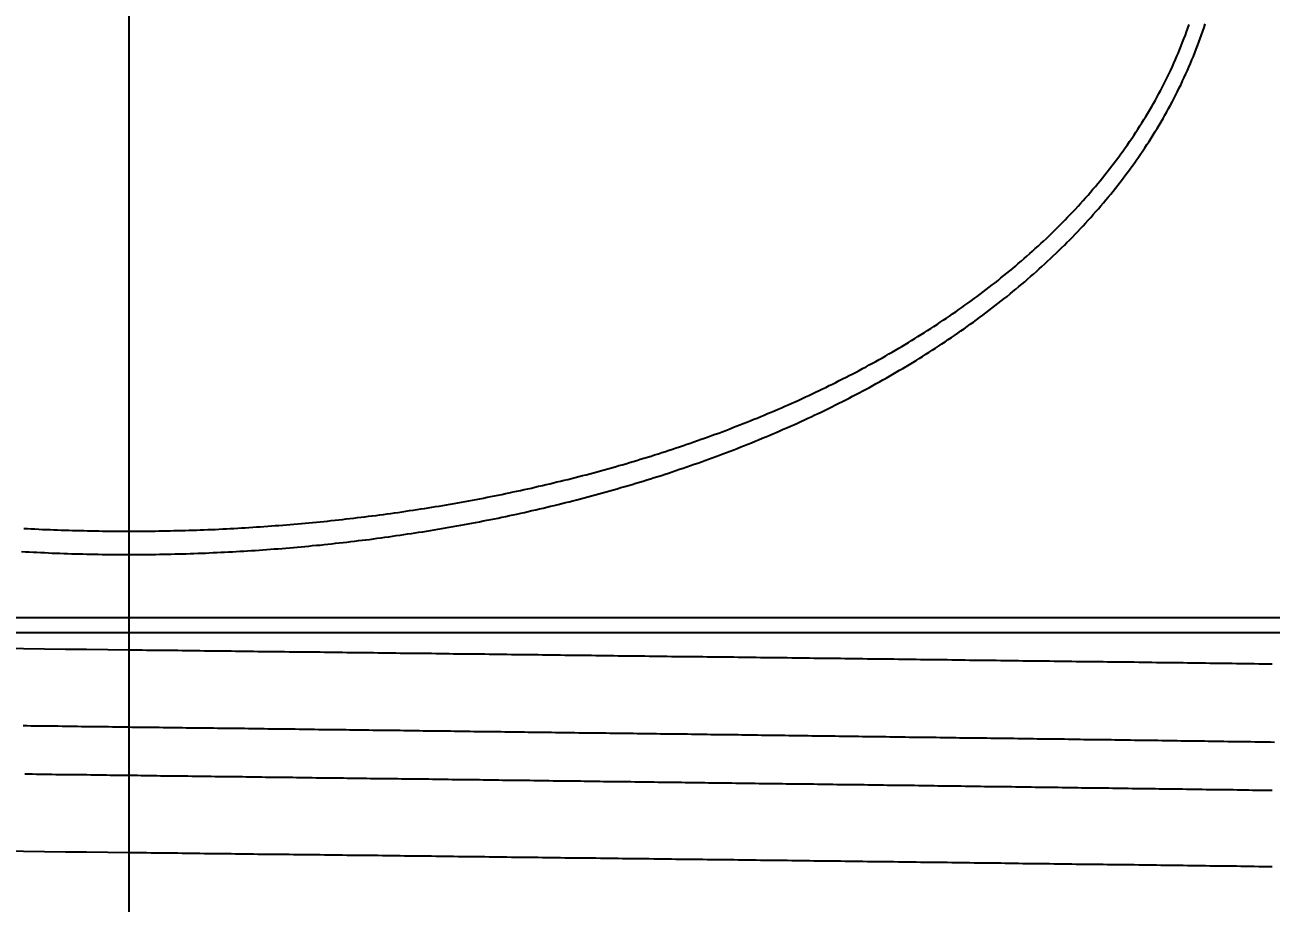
# Model space of a CAD drawing. Header units: millimetres. Extents: x 0 to 3800, y -67 to 2530.
# Drawn here: x 2321.66 to 2331.14, y 1598.87 to 1605.54 of the extents above; entities that cross this region are included whole.
import ezdxf
from ezdxf.lldxf.tags import DXFTag

# ---------------------------------------------------------------- set-up
doc = ezdxf.new("R2010")
doc.units = ezdxf.units.MM
for name, color, linetype in [('내부선 및 부속', 4, 'Continuous'), ('중심선', 1, 'DASHED'), ('치수선', 7, 'Continuous')]:
    doc.layers.add(name, color=color, linetype=linetype)
doc.styles.add('____', font='')
doc.styles.get('____').set_extended_font_data('굴림')
tags = doc.linetypes.add('DASHDOT', pattern=[70, 31, -13, 13, -13]).pattern_tags.tags
tags[10:11] = [DXFTag(74, 4), DXFTag(75, 0), DXFTag(340, '0'), DXFTag(46, 0.0), DXFTag(50, 0.0), DXFTag(44, 0.0), DXFTag(45, 0.0)]
tags[8:9] = [DXFTag(74, 4), DXFTag(75, 0), DXFTag(340, '0'), DXFTag(46, 0.0), DXFTag(50, 0.0), DXFTag(44, 0.0), DXFTag(45, 0.0)]
tags[6:7] = [DXFTag(74, 4), DXFTag(75, 0), DXFTag(340, '0'), DXFTag(46, 0.0), DXFTag(50, 0.0), DXFTag(44, 0.0), DXFTag(45, 0.0)]
tags[4:5] = [DXFTag(74, 4), DXFTag(75, 0), DXFTag(340, '0'), DXFTag(46, 0.0), DXFTag(50, 0.0), DXFTag(44, 0.0), DXFTag(45, 0.0)]
tags = doc.linetypes.add('DASHED', pattern=[25.72, 12.86, -12.86]).pattern_tags.tags
tags[6:7] = [DXFTag(74, 4), DXFTag(75, 0), DXFTag(340, '0'), DXFTag(46, 0.0), DXFTag(50, 0.0), DXFTag(44, 0.0), DXFTag(45, 0.0)]
tags[4:5] = [DXFTag(74, 4), DXFTag(75, 0), DXFTag(340, '0'), DXFTag(46, 0.0), DXFTag(50, 0.0), DXFTag(44, 0.0), DXFTag(45, 0.0)]
doc.dimstyles.new('MSADIM', dxfattribs={"dimtxt": 33, "dimasz": 17, "dimexe": 10, "dimexo": 7.5, "dimgap": 10, "dimtad": 0, "dimtih": 1, "dimtoh": 1, "dimdec": 0, "dimzin": 1, "dimdsep": 46, "dimtxsty": '____', "dimcen": 11.25, "dimadec": 0, "dimazin": 0, "dimtfac": 1, "dimtdec": 0, "dimtix": 1, "dimtmove": 0, "dimatfit": 3, "dimfxl": 1, "dimtolj": 1, "dimtzin": 1, "dimarcsym": 0})

# ---------------------------------------------------------------- blocks, each defined once
blk = doc.blocks.new('*D52')
at = {"layer": '치수선', "color": 0, "linetype": 'Continuous', "lineweight": -2, "transparency": 16777216}
for p, q in [((2932.4547, 1675.4392), (2932.4547, 1337.9392)), ((2232.4547, 1355.3142), (2232.4547, 1337.9392)), ((2249.4547, 1347.9392), (2545.3242, 1347.9392)), ((2915.4547, 1347.9392), (2619.5852, 1347.9392))]:
    blk.add_line(p, q, dxfattribs=at)
at = {"layer": '치수선', "color": 0, "linetype": 'Continuous', "transparency": 16777216}
for points in [[(2249.4547, 1350.7725), (2249.4547, 1345.1059), (2232.4547, 1347.9392)], [(2915.4547, 1350.7725), (2915.4547, 1345.1059), (2932.4547, 1347.9392)]]:
    blk.add_solid(points, dxfattribs=at)
at = {"layer": '치수선', "color": 0, "linetype": 'Continuous', "transparency": 16777216, "insert": (2582.4547, 1347.9392), "char_height": 25, "attachment_point": 5, "style": '____'}
blk.add_mtext('\\A1;700', dxfattribs=at)

msp = doc.modelspace()

# ---------------------------------------------------------------- linework, layer by layer
at = {"layer": '내부선 및 부속', "linetype": 'Continuous'}
for p, q in [((2343.5929, 1601.0357), (2301.3163, 1601.0357)), ((2343.3534, 1600.9215), (2301.5558, 1600.9215))]:
    msp.add_line(p, q, dxfattribs=at)
at = {"layer": '내부선 및 부속', "linetype": 'Continuous', "flags": 128}
for points in [[(2322.4546, 1601.5172), (2322.4836, 1601.5172), (2322.5126, 1601.5172), (2322.5416, 1601.5172), (2322.5716, 1601.5172), (2322.6006, 1601.5182), (2322.6296, 1601.5182), (2322.6586, 1601.5182), (2322.6876, 1601.5192), (2322.7166, 1601.5192), (2322.7456, 1601.5202), (2322.7756, 1601.5202), (2322.8046, 1601.5212), (2322.8336, 1601.5222), (2322.8626, 1601.5232), (2322.8916, 1601.5232), (2322.9206, 1601.5242), (2322.9496, 1601.5252), (2322.9786, 1601.5262), (2323.0086, 1601.5272), (2323.0376, 1601.5282), (2323.0666, 1601.5302), (2323.0956, 1601.5312), (2323.1246, 1601.5322), (2323.1536, 1601.5342), (2323.1826, 1601.5352), (2323.2116, 1601.5362), (2323.2416, 1601.5382), (2323.2706, 1601.5402), (2323.2996, 1601.5412), (2323.3286, 1601.5432), (2323.3576, 1601.5452), (2323.3866, 1601.5472), (2323.4156, 1601.5482), (2323.4446, 1601.5502), (2323.4736, 1601.5522), (2323.5026, 1601.5542), (2323.5316, 1601.5572), (2323.5606, 1601.5592), (2323.5906, 1601.5612), (2323.6196, 1601.5632), (2323.6486, 1601.5662), (2323.6776, 1601.5682), (2323.7066, 1601.5702), (2323.7356, 1601.5732), (2323.7646, 1601.5762), (2323.7936, 1601.5782), (2323.8226, 1601.5812), (2323.8516, 1601.5842), (2323.8806, 1601.5872), (2323.9096, 1601.5892), (2323.9386, 1601.5922), (2323.9676, 1601.5952), (2323.9966, 1601.5982), (2324.0256, 1601.6022), (2324.0546, 1601.6052), (2324.0836, 1601.6082), (2324.1126, 1601.6112), (2324.1416, 1601.6152), (2324.1706, 1601.6182), (2324.1996, 1601.6222), (2324.2276, 1601.6252), (2324.2566, 1601.6292), (2324.2856, 1601.6322), (2324.3146, 1601.6362), (2324.3436, 1601.6402), (2324.3726, 1601.6442), (2324.4016, 1601.6482), (2324.4306, 1601.6522), (2324.4596, 1601.6562), (2324.4876, 1601.6602), (2324.5166, 1601.6642), (2324.5456, 1601.6682), (2324.5746, 1601.6732), (2324.6036, 1601.6772), (2324.6326, 1601.6812), (2324.6606, 1601.6862), (2324.6896, 1601.6902), (2324.7186, 1601.6952), (2324.7476, 1601.7002), (2324.7756, 1601.7042), (2324.8046, 1601.7092), (2324.8336, 1601.7142), (2324.8626, 1601.7192), (2324.8906, 1601.7242), (2324.9196, 1601.7292), (2324.9486, 1601.7342), (2324.9776, 1601.7392), (2325.0056, 1601.7442), (2325.0346, 1601.7502), (2325.0626, 1601.7552), (2325.0916, 1601.7602), (2325.1206, 1601.7662), (2325.1486, 1601.7722), (2325.1776, 1601.7772), (2325.2066, 1601.7832), (2325.2346, 1601.7892), (2325.2636, 1601.7942), (2325.2916, 1601.8002), (2325.3206, 1601.8062), (2325.3486, 1601.8122), (2325.3486, 1601.8122), (2325.3776, 1601.8182), (2325.4056, 1601.8242), (2325.4346, 1601.8312), (2325.4626, 1601.8372), (2325.4916, 1601.8432), (2325.5196, 1601.8502), (2325.5486, 1601.8562), (2325.5766, 1601.8632), (2325.6046, 1601.8692), (2325.6336, 1601.8762), (2325.6616, 1601.8832), (2325.6896, 1601.8902), (2325.7186, 1601.8972), (2325.7466, 1601.9042), (2325.7746, 1601.9112), (2325.8036, 1601.9182), (2325.8316, 1601.9252), (2325.8596, 1601.9322), (2325.8876, 1601.9392), (2325.9156, 1601.9472), (2325.9446, 1601.9542), (2325.9726, 1601.9622), (2326.0006, 1601.9692), (2326.0286, 1601.9772), (2326.0566, 1601.9852), (2326.0846, 1601.9932), (2326.1126, 1602.0002), (2326.1406, 1602.0082), (2326.1686, 1602.0162), (2326.1966, 1602.0252), (2326.2246, 1602.0332), (2326.2526, 1602.0412), (2326.2806, 1602.0492), (2326.3086, 1602.0582), (2326.3366, 1602.0662), (2326.3646, 1602.0752), (2326.3926, 1602.0832), (2326.4206, 1602.0922), (2326.4476, 1602.1012), (2326.4756, 1602.1102), (2326.5036, 1602.1182), (2326.5316, 1602.1272), (2326.5586, 1602.1362), (2326.5866, 1602.1462), (2326.6146, 1602.1552), (2326.6416, 1602.1642), (2326.6696, 1602.1732), (2326.6976, 1602.1832), (2326.7246, 1602.1922), (2326.7526, 1602.2022), (2326.7796, 1602.2122), (2326.8076, 1602.2212), (2326.8346, 1602.2312), (2326.8626, 1602.2412), (2326.8896, 1602.2512), (2326.9166, 1602.2612), (2326.9446, 1602.2712), (2326.9716, 1602.2822), (2326.9986, 1602.2922), (2327.0256, 1602.3022), (2327.0536, 1602.3132), (2327.0806, 1602.3232), (2327.1076, 1602.3342), (2327.1346, 1602.3452), (2327.1616, 1602.3552), (2327.1886, 1602.3662), (2327.2156, 1602.3772), (2327.2426, 1602.3882), (2327.2696, 1602.4002), (2327.2966, 1602.4112), (2327.3236, 1602.4222), (2327.3506, 1602.4332), (2327.3776, 1602.4452), (2327.4036, 1602.4562), (2327.4306, 1602.4682), (2327.4576, 1602.4802), (2327.4846, 1602.4922), (2327.5106, 1602.5032), (2327.5376, 1602.5152), (2327.5636, 1602.5272), (2327.5906, 1602.5402), (2327.6166, 1602.5522), (2327.6436, 1602.5642), (2327.6696, 1602.5772), (2327.6956, 1602.5892), (2327.7226, 1602.6022), (2327.7486, 1602.6142), (2327.7746, 1602.6272), (2327.8006, 1602.6402), (2327.8276, 1602.6532), (2327.8536, 1602.6662), (2327.8796, 1602.6792), (2327.9056, 1602.6922), (2327.9316, 1602.7062), (2327.9566, 1602.7192), (2327.9826, 1602.7332), (2328.0086, 1602.7462), (2328.0346, 1602.7602), (2328.0606, 1602.7742), (2328.0856, 1602.7872), (2328.0856, 1602.7872), (2328.1116, 1602.8012), (2328.1366, 1602.8152), (2328.1626, 1602.8302), (2328.1876, 1602.8442), (2328.2136, 1602.8582), (2328.2386, 1602.8732), (2328.2636, 1602.8872), (2328.2896, 1602.9022), (2328.3146, 1602.9172), (2328.3396, 1602.9312), (2328.3646, 1602.9462), (2328.3896, 1602.9612), (2328.4146, 1602.9762), (2328.4396, 1602.9922), (2328.4646, 1603.0072), (2328.4886, 1603.0222), (2328.5136, 1603.0382), (2328.5386, 1603.0542), (2328.5626, 1603.0692), (2328.5876, 1603.0852), (2328.6116, 1603.1012), (2328.6366, 1603.1172), (2328.6606, 1603.1332), (2328.6846, 1603.1502), (2328.7086, 1603.1662), (2328.7326, 1603.1822), (2328.7566, 1603.1992), (2328.7806, 1603.2162), (2328.8046, 1603.2322), (2328.8286, 1603.2492), (2328.8526, 1603.2662), (2328.8766, 1603.2832), (2328.8996, 1603.3012), (2328.9236, 1603.3182), (2328.9466, 1603.3352), (2328.9706, 1603.3532), (2328.9936, 1603.3702), (2329.0166, 1603.3882), (2329.0396, 1603.4062), (2329.0626, 1603.4242), (2329.0856, 1603.4422), (2329.1086, 1603.4602), (2329.1316, 1603.4782), (2329.1546, 1603.4972), (2329.1766, 1603.5152), (2329.1996, 1603.5342), (2329.2216, 1603.5532), (2329.2446, 1603.5722), (2329.2666, 1603.5902), (2329.2886, 1603.6102), (2329.3106, 1603.6292), (2329.3326, 1603.6482), (2329.3546, 1603.6672), (2329.3766, 1603.6872), (2329.3976, 1603.7062), (2329.4196, 1603.7262), (2329.4406, 1603.7462), (2329.4626, 1603.7662), (2329.4836, 1603.7862), (2329.5046, 1603.8062), (2329.5256, 1603.8262), (2329.5466, 1603.8472), (2329.5676, 1603.8672), (2329.5876, 1603.8882), (2329.6086, 1603.9092), (2329.6286, 1603.9292), (2329.6496, 1603.9502), (2329.6696, 1603.9712), (2329.6896, 1603.9932), (2329.7096, 1604.0142), (2329.7296, 1604.0352), (2329.7486, 1604.0572), (2329.7686, 1604.0782), (2329.7876, 1604.1002), (2329.8076, 1604.1222), (2329.8266, 1604.1442), (2329.8456, 1604.1662), (2329.8646, 1604.1882), (2329.8836, 1604.2112), (2329.9016, 1604.2332), (2329.9206, 1604.2562), (2329.9386, 1604.2782), (2329.9566, 1604.3012), (2329.9746, 1604.3242), (2329.9926, 1604.3472), (2330.0106, 1604.3702), (2330.0286, 1604.3932), (2330.0456, 1604.4172), (2330.0626, 1604.4402), (2330.0806, 1604.4642), (2330.0976, 1604.4872), (2330.1146, 1604.5112), (2330.1306, 1604.5352), (2330.1476, 1604.5592), (2330.1636, 1604.5832), (2330.1796, 1604.6072), (2330.1956, 1604.6322), (2330.2116, 1604.6562), (2330.2276, 1604.6812), (2330.2436, 1604.7052), (2330.2436, 1604.7052), (2330.2586, 1604.7302), (2330.2736, 1604.7552), (2330.2886, 1604.7802), (2330.3036, 1604.8052), (2330.3186, 1604.8302), (2330.3326, 1604.8562), (2330.3466, 1604.8812), (2330.3606, 1604.9072), (2330.3746, 1604.9322), (2330.3886, 1604.9582), (2330.4026, 1604.9842), (2330.4156, 1605.0102), (2330.4286, 1605.0362), (2330.4416, 1605.0622), (2330.4546, 1605.0882), (2330.4666, 1605.1152), (2330.4796, 1605.1412), (2330.4916, 1605.1682), (2330.5036, 1605.1942), (2330.5146, 1605.2212), (2330.5266, 1605.2482), (2330.5376, 1605.2752), (2330.5486, 1605.3022), (2330.5596, 1605.3292), (2330.5706, 1605.3562), (2330.5806, 1605.3832), (2330.5906, 1605.4112), (2330.6006, 1605.4382), (2330.6106, 1605.4652), (2330.6206, 1605.4932), (2330.6296, 1605.5212), (2330.6386, 1605.5482)], [(2322.4546, 1601.6942), (2322.4836, 1601.6942), (2322.5116, 1601.6942), (2322.5406, 1601.6942), (2322.5686, 1601.6942), (2322.5976, 1601.6952), (2322.6256, 1601.6952), (2322.6546, 1601.6952), (2322.6826, 1601.6962), (2322.7116, 1601.6962), (2322.7406, 1601.6972), (2322.7686, 1601.6972), (2322.7976, 1601.6982), (2322.8256, 1601.6992), (2322.8546, 1601.6992), (2322.8826, 1601.7002), (2322.9116, 1601.7012), (2322.9396, 1601.7022), (2322.9686, 1601.7032), (2322.9966, 1601.7042), (2323.0256, 1601.7052), (2323.0546, 1601.7062), (2323.0826, 1601.7072), (2323.1116, 1601.7082), (2323.1396, 1601.7102), (2323.1686, 1601.7112), (2323.1966, 1601.7122), (2323.2256, 1601.7142), (2323.2536, 1601.7152), (2323.2826, 1601.7172), (2323.3106, 1601.7192), (2323.3396, 1601.7202), (2323.3676, 1601.7222), (2323.3966, 1601.7242), (2323.4246, 1601.7262), (2323.4536, 1601.7272), (2323.4816, 1601.7292), (2323.5106, 1601.7312), (2323.5386, 1601.7342), (2323.5676, 1601.7362), (2323.5956, 1601.7382), (2323.6246, 1601.7402), (2323.6526, 1601.7422), (2323.6816, 1601.7452), (2323.7096, 1601.7472), (2323.7386, 1601.7502), (2323.7666, 1601.7522), (2323.7946, 1601.7552), (2323.8236, 1601.7572), (2323.8516, 1601.7602), (2323.8806, 1601.7632), (2323.9086, 1601.7652), (2323.9376, 1601.7682), (2323.9656, 1601.7712), (2323.9936, 1601.7742), (2324.0226, 1601.7772), (2324.0506, 1601.7802), (2324.0796, 1601.7832), (2324.1076, 1601.7872), (2324.1356, 1601.7902), (2324.1646, 1601.7932), (2324.1926, 1601.7972), (2324.2206, 1601.8002), (2324.2496, 1601.8032), (2324.2776, 1601.8072), (2324.3056, 1601.8112), (2324.3346, 1601.8142), (2324.3626, 1601.8182), (2324.3906, 1601.8222), (2324.4196, 1601.8262), (2324.4476, 1601.8292), (2324.4756, 1601.8332), (2324.5036, 1601.8372), (2324.5326, 1601.8422), (2324.5606, 1601.8462), (2324.5886, 1601.8502), (2324.6176, 1601.8542), (2324.6456, 1601.8582), (2324.6736, 1601.8632), (2324.7016, 1601.8672), (2324.7296, 1601.8722), (2324.7586, 1601.8762), (2324.7866, 1601.8812), (2324.8146, 1601.8852), (2324.8426, 1601.8902), (2324.8706, 1601.8952), (2324.8986, 1601.9002), (2324.9276, 1601.9052), (2324.9556, 1601.9102), (2324.9836, 1601.9152), (2325.0116, 1601.9202), (2325.0396, 1601.9252), (2325.0676, 1601.9302), (2325.0956, 1601.9362), (2325.1236, 1601.9412), (2325.1516, 1601.9462), (2325.1796, 1601.9522), (2325.2076, 1601.9572), (2325.2356, 1601.9632), (2325.2636, 1601.9682), (2325.2916, 1601.9742), (2325.2916, 1601.9742), (2325.3196, 1601.9802), (2325.3476, 1601.9862), (2325.3756, 1601.9922), (2325.4036, 1601.9982), (2325.4316, 1602.0042), (2325.4596, 1602.0102), (2325.4876, 1602.0162), (2325.5156, 1602.0222), (2325.5426, 1602.0282), (2325.5706, 1602.0352), (2325.5986, 1602.0412), (2325.6266, 1602.0482), (2325.6546, 1602.0542), (2325.6826, 1602.0612), (2325.7096, 1602.0682), (2325.7376, 1602.0742), (2325.7656, 1602.0812), (2325.7936, 1602.0882), (2325.8206, 1602.0952), (2325.8486, 1602.1022), (2325.8766, 1602.1092), (2325.9036, 1602.1162), (2325.9316, 1602.1232), (2325.9586, 1602.1312), (2325.9866, 1602.1382), (2326.0146, 1602.1462), (2326.0416, 1602.1532), (2326.0696, 1602.1612), (2326.0966, 1602.1682), (2326.1246, 1602.1762), (2326.1516, 1602.1842), (2326.1796, 1602.1922), (2326.2066, 1602.1992), (2326.2346, 1602.2072), (2326.2616, 1602.2152), (2326.2886, 1602.2242), (2326.3166, 1602.2322), (2326.3436, 1602.2402), (2326.3706, 1602.2482), (2326.3986, 1602.2572), (2326.4256, 1602.2652), (2326.4526, 1602.2742), (2326.4806, 1602.2822), (2326.5076, 1602.2912), (2326.5346, 1602.3002), (2326.5616, 1602.3092), (2326.5886, 1602.3182), (2326.6156, 1602.3272), (2326.6426, 1602.3362), (2326.6706, 1602.3452), (2326.6976, 1602.3542), (2326.7246, 1602.3632), (2326.7516, 1602.3732), (2326.7786, 1602.3822), (2326.8056, 1602.3922), (2326.8316, 1602.4012), (2326.8586, 1602.4112), (2326.8856, 1602.4212), (2326.9126, 1602.4302), (2326.9396, 1602.4402), (2326.9666, 1602.4502), (2326.9926, 1602.4602), (2327.0196, 1602.4702), (2327.0466, 1602.4812), (2327.0726, 1602.4912), (2327.0996, 1602.5012), (2327.1266, 1602.5122), (2327.1526, 1602.5222), (2327.1796, 1602.5332), (2327.2056, 1602.5442), (2327.2326, 1602.5542), (2327.2586, 1602.5652), (2327.2846, 1602.5762), (2327.3116, 1602.5872), (2327.3376, 1602.5982), (2327.3636, 1602.6092), (2327.3906, 1602.6212), (2327.4166, 1602.6322), (2327.4426, 1602.6432), (2327.4686, 1602.6552), (2327.4946, 1602.6662), (2327.5206, 1602.6782), (2327.5476, 1602.6902), (2327.5736, 1602.7022), (2327.5986, 1602.7142), (2327.6246, 1602.7262), (2327.6506, 1602.7382), (2327.6766, 1602.7502), (2327.7026, 1602.7622), (2327.7286, 1602.7752), (2327.7536, 1602.7872), (2327.7796, 1602.8002), (2327.8056, 1602.8122), (2327.8306, 1602.8252), (2327.8566, 1602.8382), (2327.8816, 1602.8512), (2327.9076, 1602.8642), (2327.9326, 1602.8772), (2327.9586, 1602.8902), (2327.9836, 1602.9032), (2327.9836, 1602.9032), (2328.0086, 1602.9162), (2328.0336, 1602.9302), (2328.0596, 1602.9432), (2328.0846, 1602.9572), (2328.1096, 1602.9712), (2328.1346, 1602.9842), (2328.1596, 1602.9982), (2328.1846, 1603.0122), (2328.2096, 1603.0262), (2328.2336, 1603.0412), (2328.2586, 1603.0552), (2328.2836, 1603.0692), (2328.3086, 1603.0842), (2328.3326, 1603.0982), (2328.3576, 1603.1132), (2328.3816, 1603.1282), (2328.4066, 1603.1432), (2328.4306, 1603.1572), (2328.4546, 1603.1732), (2328.4786, 1603.1882), (2328.5036, 1603.2032), (2328.5276, 1603.2182), (2328.5516, 1603.2342), (2328.5756, 1603.2492), (2328.5996, 1603.2652), (2328.6236, 1603.2812), (2328.6466, 1603.2972), (2328.6706, 1603.3132), (2328.6946, 1603.3292), (2328.7176, 1603.3452), (2328.7416, 1603.3612), (2328.7646, 1603.3782), (2328.7886, 1603.3942), (2328.8116, 1603.4112), (2328.8346, 1603.4272), (2328.8586, 1603.4442), (2328.8816, 1603.4612), (2328.9046, 1603.4782), (2328.9276, 1603.4952), (2328.9506, 1603.5122), (2328.9726, 1603.5302), (2328.9956, 1603.5472), (2329.0186, 1603.5652), (2329.0406, 1603.5822), (2329.0636, 1603.6002), (2329.0856, 1603.6182), (2329.1076, 1603.6362), (2329.1306, 1603.6542), (2329.1526, 1603.6722), (2329.1746, 1603.6912), (2329.1966, 1603.7092), (2329.2176, 1603.7282), (2329.2396, 1603.7462), (2329.2616, 1603.7652), (2329.2826, 1603.7842), (2329.3046, 1603.8032), (2329.3256, 1603.8222), (2329.3466, 1603.8412), (2329.3676, 1603.8602), (2329.3886, 1603.8802), (2329.4096, 1603.8992), (2329.4306, 1603.9192), (2329.4516, 1603.9392), (2329.4716, 1603.9592), (2329.4926, 1603.9792), (2329.5126, 1603.9992), (2329.5326, 1604.0192), (2329.5526, 1604.0392), (2329.5726, 1604.0602), (2329.5926, 1604.0802), (2329.6126, 1604.1012), (2329.6326, 1604.1212), (2329.6516, 1604.1422), (2329.6716, 1604.1632), (2329.6906, 1604.1842), (2329.7096, 1604.2062), (2329.7286, 1604.2272), (2329.7476, 1604.2482), (2329.7666, 1604.2702), (2329.7846, 1604.2922), (2329.8036, 1604.3132), (2329.8216, 1604.3352), (2329.8396, 1604.3572), (2329.8586, 1604.3792), (2329.8766, 1604.4022), (2329.8936, 1604.4242), (2329.9116, 1604.4472), (2329.9286, 1604.4692), (2329.9466, 1604.4922), (2329.9636, 1604.5152), (2329.9806, 1604.5382), (2329.9976, 1604.5612), (2330.0146, 1604.5842), (2330.0306, 1604.6072), (2330.0476, 1604.6302), (2330.0636, 1604.6542), (2330.0796, 1604.6782), (2330.0956, 1604.7012), (2330.1116, 1604.7252), (2330.1266, 1604.7492), (2330.1266, 1604.7492), (2330.1426, 1604.7732), (2330.1576, 1604.7972), (2330.1726, 1604.8222), (2330.1876, 1604.8462), (2330.2026, 1604.8702), (2330.2166, 1604.8952), (2330.2316, 1604.9202), (2330.2456, 1604.9452), (2330.2596, 1604.9702), (2330.2736, 1604.9952), (2330.2866, 1605.0202), (2330.3006, 1605.0452), (2330.3136, 1605.0702), (2330.3266, 1605.0962), (2330.3396, 1605.1212), (2330.3516, 1605.1472), (2330.3646, 1605.1732), (2330.3766, 1605.1982), (2330.3886, 1605.2242), (2330.4006, 1605.2502), (2330.4116, 1605.2772), (2330.4236, 1605.3032), (2330.4346, 1605.3292), (2330.4456, 1605.3562), (2330.4566, 1605.3822), (2330.4666, 1605.4092), (2330.4766, 1605.4352), (2330.4876, 1605.4622), (2330.4966, 1605.4892), (2330.5066, 1605.5162), (2330.5156, 1605.5432)], [(2321.6556, 1601.7152), (2321.6836, 1601.7142), (2321.7126, 1601.7122), (2321.7406, 1601.7112), (2321.7696, 1601.7102), (2321.7986, 1601.7082), (2321.8266, 1601.7072), (2321.8556, 1601.7062), (2321.8836, 1601.7052), (2321.9126, 1601.7042), (2321.9406, 1601.7032), (2321.9696, 1601.7022), (2321.9976, 1601.7012), (2322.0266, 1601.7002), (2322.0546, 1601.6992), (2322.0836, 1601.6992), (2322.1116, 1601.6982), (2322.1406, 1601.6972), (2322.1696, 1601.6972), (2322.1976, 1601.6962), (2322.2266, 1601.6962), (2322.2546, 1601.6952), (2322.2836, 1601.6952), (2322.3116, 1601.6952), (2322.3406, 1601.6942), (2322.3686, 1601.6942), (2322.3976, 1601.6942), (2322.4266, 1601.6942), (2322.4546, 1601.6942), (2322.4546, 1601.6942)], [(2321.6396, 1601.5402), (2321.6686, 1601.5382), (2321.6976, 1601.5362), (2321.7266, 1601.5352), (2321.7556, 1601.5342), (2321.7846, 1601.5322), (2321.8136, 1601.5312), (2321.8426, 1601.5302), (2321.8716, 1601.5282), (2321.9016, 1601.5272), (2321.9306, 1601.5262), (2321.9596, 1601.5252), (2321.9886, 1601.5242), (2322.0176, 1601.5232), (2322.0466, 1601.5232), (2322.0756, 1601.5222), (2322.1046, 1601.5212), (2322.1346, 1601.5202), (2322.1636, 1601.5202), (2322.1926, 1601.5192), (2322.2216, 1601.5192), (2322.2506, 1601.5182), (2322.2796, 1601.5182), (2322.3086, 1601.5182), (2322.3386, 1601.5172), (2322.3676, 1601.5172), (2322.3966, 1601.5172), (2322.4256, 1601.5172), (2322.4546, 1601.5172), (2322.4546, 1601.5172)], [(2322.4546, 1600.7932), (2322.4886, 1600.7932), (2322.5226, 1600.7922), (2322.5566, 1600.7922), (2322.5896, 1600.7912), (2322.6236, 1600.7912), (2322.6576, 1600.7912), (2322.6916, 1600.7902), (2322.7256, 1600.7902), (2322.7586, 1600.7892), (2322.7926, 1600.7892), (2322.8266, 1600.7892), (2322.8606, 1600.7882), (2322.8946, 1600.7882), (2322.9286, 1600.7872), (2322.9616, 1600.7872), (2322.9956, 1600.7872), (2323.0296, 1600.7862), (2323.0636, 1600.7862), (2323.0976, 1600.7852), (2323.1316, 1600.7852), (2323.1646, 1600.7852), (2323.1986, 1600.7842), (2323.2326, 1600.7842), (2323.2666, 1600.7832), (2323.3006, 1600.7832), (2323.3336, 1600.7832), (2323.3676, 1600.7822), (2323.4016, 1600.7822), (2323.4356, 1600.7812), (2323.4696, 1600.7812), (2323.5036, 1600.7802), (2323.5366, 1600.7802), (2323.5706, 1600.7802), (2323.6046, 1600.7792), (2323.6386, 1600.7792), (2323.6726, 1600.7782), (2323.7056, 1600.7782), (2323.7396, 1600.7782), (2323.7736, 1600.7772), (2323.8076, 1600.7772), (2323.8416, 1600.7762), (2323.8756, 1600.7762), (2323.9086, 1600.7762), (2323.9426, 1600.7752), (2323.9766, 1600.7752), (2324.0106, 1600.7742), (2324.0446, 1600.7742), (2324.0786, 1600.7742), (2324.1116, 1600.7732), (2324.1456, 1600.7732), (2324.1796, 1600.7722), (2324.2136, 1600.7722), (2324.2476, 1600.7722), (2324.2806, 1600.7712), (2324.3146, 1600.7712), (2324.3486, 1600.7702), (2324.3826, 1600.7702), (2324.4166, 1600.7702), (2324.4506, 1600.7692), (2324.4836, 1600.7692), (2324.5176, 1600.7682), (2324.5516, 1600.7682), (2324.5856, 1600.7682), (2324.6196, 1600.7672), (2324.6526, 1600.7672), (2324.6866, 1600.7662), (2324.7206, 1600.7662), (2324.7546, 1600.7662), (2324.7886, 1600.7652), (2324.8226, 1600.7652), (2324.8556, 1600.7642), (2324.8896, 1600.7642), (2324.9236, 1600.7632), (2324.9576, 1600.7632), (2324.9916, 1600.7632), (2325.0256, 1600.7622), (2325.0586, 1600.7622), (2325.0926, 1600.7612), (2325.1266, 1600.7612), (2325.1606, 1600.7612), (2325.1946, 1600.7602), (2325.2276, 1600.7602), (2325.2616, 1600.7592), (2325.2956, 1600.7592), (2325.3296, 1600.7592), (2325.3636, 1600.7582), (2325.3976, 1600.7582), (2325.4306, 1600.7572), (2325.4646, 1600.7572), (2325.4986, 1600.7572), (2325.5326, 1600.7562), (2325.5666, 1600.7562), (2325.6006, 1600.7552), (2325.6336, 1600.7552), (2325.6676, 1600.7552), (2325.7016, 1600.7542), (2325.7356, 1600.7542), (2325.7696, 1600.7532), (2325.8026, 1600.7532), (2325.8366, 1600.7522), (2325.8366, 1600.7522), (2325.8706, 1600.7522), (2325.9046, 1600.7522), (2325.9386, 1600.7512), (2325.9726, 1600.7512), (2326.0056, 1600.7502), (2326.0396, 1600.7502), (2326.0736, 1600.7502), (2326.1076, 1600.7492), (2326.1416, 1600.7492), (2326.1746, 1600.7482), (2326.2086, 1600.7482), (2326.2426, 1600.7482), (2326.2766, 1600.7472), (2326.3106, 1600.7472), (2326.3446, 1600.7462), (2326.3776, 1600.7462), (2326.4116, 1600.7452), (2326.4456, 1600.7452), (2326.4796, 1600.7452), (2326.5136, 1600.7442), (2326.5476, 1600.7442), (2326.5806, 1600.7432), (2326.6146, 1600.7432), (2326.6486, 1600.7432), (2326.6826, 1600.7422), (2326.7166, 1600.7422), (2326.7496, 1600.7412), (2326.7836, 1600.7412), (2326.8176, 1600.7412), (2326.8516, 1600.7402), (2326.8856, 1600.7402), (2326.9196, 1600.7392), (2326.9526, 1600.7392), (2326.9866, 1600.7382), (2327.0206, 1600.7382), (2327.0546, 1600.7382), (2327.0886, 1600.7372), (2327.1216, 1600.7372), (2327.1556, 1600.7362), (2327.1896, 1600.7362), (2327.2236, 1600.7362), (2327.2576, 1600.7352), (2327.2916, 1600.7352), (2327.3246, 1600.7342), (2327.3586, 1600.7342), (2327.3926, 1600.7332), (2327.4266, 1600.7332), (2327.4606, 1600.7332), (2327.4946, 1600.7322), (2327.5276, 1600.7322), (2327.5616, 1600.7312), (2327.5956, 1600.7312), (2327.6296, 1600.7312), (2327.6636, 1600.7302), (2327.6966, 1600.7302), (2327.7306, 1600.7292), (2327.7646, 1600.7292), (2327.7986, 1600.7282), (2327.8326, 1600.7282), (2327.8666, 1600.7282), (2327.8996, 1600.7272), (2327.9336, 1600.7272), (2327.9676, 1600.7262), (2328.0016, 1600.7262), (2328.0356, 1600.7262), (2328.0696, 1600.7252), (2328.1026, 1600.7252), (2328.1366, 1600.7242), (2328.1706, 1600.7242), (2328.2046, 1600.7232), (2328.2386, 1600.7232), (2328.2716, 1600.7232), (2328.3056, 1600.7222), (2328.3396, 1600.7222), (2328.3736, 1600.7212), (2328.4076, 1600.7212), (2328.4416, 1600.7212), (2328.4746, 1600.7202), (2328.5086, 1600.7202), (2328.5426, 1600.7192), (2328.5766, 1600.7192), (2328.6106, 1600.7182), (2328.6436, 1600.7182), (2328.6776, 1600.7182), (2328.7116, 1600.7172), (2328.7456, 1600.7172), (2328.7796, 1600.7162), (2328.8136, 1600.7162), (2328.8466, 1600.7152), (2328.8806, 1600.7152), (2328.9146, 1600.7152), (2328.9486, 1600.7142), (2328.9826, 1600.7142), (2329.0166, 1600.7132), (2329.0496, 1600.7132), (2329.0836, 1600.7122), (2329.1176, 1600.7122), (2329.1516, 1600.7122), (2329.1856, 1600.7112), (2329.2186, 1600.7112), (2329.2186, 1600.7112), (2329.2526, 1600.7102), (2329.2866, 1600.7102), (2329.3206, 1600.7092), (2329.3546, 1600.7092), (2329.3886, 1600.7092), (2329.4216, 1600.7082), (2329.4556, 1600.7082), (2329.4896, 1600.7072), (2329.5236, 1600.7072), (2329.5576, 1600.7062), (2329.5906, 1600.7062), (2329.6246, 1600.7062), (2329.6586, 1600.7052), (2329.6926, 1600.7052), (2329.7266, 1600.7042), (2329.7606, 1600.7042), (2329.7936, 1600.7032), (2329.8276, 1600.7032), (2329.8616, 1600.7032), (2329.8956, 1600.7022), (2329.9296, 1600.7022), (2329.9636, 1600.7012), (2329.9966, 1600.7012), (2330.0306, 1600.7002), (2330.0646, 1600.7002), (2330.0986, 1600.7002), (2330.1326, 1600.6992), (2330.1656, 1600.6992), (2330.1996, 1600.6982), (2330.2336, 1600.6982), (2330.2676, 1600.6972), (2330.3016, 1600.6972), (2330.3356, 1600.6962), (2330.3686, 1600.6962), (2330.4026, 1600.6962), (2330.4366, 1600.6952), (2330.4706, 1600.6952), (2330.5046, 1600.6942), (2330.5376, 1600.6942), (2330.5716, 1600.6932), (2330.6056, 1600.6932), (2330.6396, 1600.6932), (2330.6736, 1600.6922), (2330.7076, 1600.6922), (2330.7406, 1600.6912), (2330.7746, 1600.6912), (2330.8086, 1600.6902), (2330.8426, 1600.6902), (2330.8766, 1600.6892), (2330.9106, 1600.6892), (2330.9436, 1600.6892), (2330.9776, 1600.6882), (2331.0116, 1600.6882), (2331.0456, 1600.6872), (2331.0796, 1600.6872), (2331.1126, 1600.6862), (2331.1466, 1600.6862)], [(2321.6506, 1600.2172), (2321.6806, 1600.2172), (2321.7106, 1600.2162), (2321.7396, 1600.2162), (2321.7696, 1600.2152), (2321.7986, 1600.2152), (2321.8286, 1600.2152), (2321.8576, 1600.2142), (2321.8876, 1600.2142), (2321.9166, 1600.2142), (2321.9466, 1600.2132), (2321.9756, 1600.2132), (2322.0056, 1600.2122), (2322.0356, 1600.2122), (2322.0646, 1600.2122), (2322.0946, 1600.2112), (2322.1236, 1600.2112), (2322.1536, 1600.2112), (2322.1826, 1600.2102), (2322.2126, 1600.2102), (2322.2416, 1600.2092), (2322.2716, 1600.2092), (2322.3006, 1600.2092), (2322.3306, 1600.2082), (2322.3596, 1600.2082), (2322.3896, 1600.2082), (2322.4196, 1600.2072), (2322.4486, 1600.2072), (2322.4786, 1600.2062), (2322.5076, 1600.2062), (2322.5376, 1600.2062), (2322.5666, 1600.2052), (2322.5966, 1600.2052), (2322.6256, 1600.2052), (2322.6556, 1600.2042), (2322.6846, 1600.2042), (2322.7146, 1600.2032), (2322.7446, 1600.2032), (2322.7736, 1600.2032), (2322.8036, 1600.2022), (2322.8326, 1600.2022), (2322.8626, 1600.2022), (2322.8916, 1600.2012), (2322.9216, 1600.2012), (2322.9506, 1600.2002), (2322.9806, 1600.2002), (2323.0096, 1600.2002), (2323.0396, 1600.1992), (2323.0696, 1600.1992), (2323.0986, 1600.1992), (2323.1286, 1600.1982), (2323.1576, 1600.1982), (2323.1876, 1600.1972), (2323.2166, 1600.1972), (2323.2466, 1600.1972), (2323.2756, 1600.1962), (2323.3056, 1600.1962), (2323.3346, 1600.1962), (2323.3646, 1600.1952), (2323.3946, 1600.1952), (2323.4236, 1600.1942), (2323.4536, 1600.1942), (2323.4826, 1600.1942), (2323.5126, 1600.1932), (2323.5416, 1600.1932), (2323.5716, 1600.1932), (2323.6006, 1600.1922), (2323.6306, 1600.1922), (2323.6596, 1600.1912), (2323.6896, 1600.1912), (2323.7196, 1600.1912), (2323.7486, 1600.1902), (2323.7786, 1600.1902), (2323.7786, 1600.1902), (2323.8076, 1600.1902), (2323.8376, 1600.1892), (2323.8666, 1600.1892), (2323.8966, 1600.1882), (2323.9256, 1600.1882), (2323.9556, 1600.1882), (2323.9846, 1600.1872), (2324.0146, 1600.1872), (2324.0436, 1600.1872), (2324.0736, 1600.1862), (2324.1036, 1600.1862), (2324.1326, 1600.1852), (2324.1626, 1600.1852), (2324.1916, 1600.1852), (2324.2216, 1600.1842), (2324.2506, 1600.1842), (2324.2806, 1600.1842), (2324.3096, 1600.1832), (2324.3396, 1600.1832), (2324.3686, 1600.1822), (2324.3986, 1600.1822), (2324.4286, 1600.1822), (2324.4576, 1600.1812), (2324.4876, 1600.1812), (2324.5166, 1600.1812), (2324.5466, 1600.1802), (2324.5756, 1600.1802), (2324.6056, 1600.1792), (2324.6346, 1600.1792), (2324.6646, 1600.1792), (2324.6936, 1600.1782), (2324.7236, 1600.1782), (2324.7536, 1600.1782), (2324.7826, 1600.1772), (2324.8126, 1600.1772), (2324.8416, 1600.1762), (2324.8716, 1600.1762), (2324.9006, 1600.1762), (2324.9306, 1600.1752), (2324.9596, 1600.1752), (2324.9896, 1600.1752), (2325.0186, 1600.1742), (2325.0486, 1600.1742), (2325.0786, 1600.1732), (2325.1076, 1600.1732), (2325.1376, 1600.1732), (2325.1666, 1600.1722), (2325.1966, 1600.1722), (2325.2256, 1600.1722), (2325.2556, 1600.1712), (2325.2846, 1600.1712), (2325.3146, 1600.1702), (2325.3436, 1600.1702), (2325.3736, 1600.1702), (2325.4036, 1600.1692), (2325.4326, 1600.1692), (2325.4626, 1600.1692), (2325.4916, 1600.1682), (2325.5216, 1600.1682), (2325.5506, 1600.1672), (2325.5806, 1600.1672), (2325.6096, 1600.1672), (2325.6396, 1600.1662), (2325.6686, 1600.1662), (2325.6986, 1600.1652), (2325.7276, 1600.1652), (2325.7576, 1600.1652), (2325.7876, 1600.1642), (2325.8166, 1600.1642), (2325.8466, 1600.1642), (2325.8756, 1600.1632), (2325.9056, 1600.1632), (2325.9346, 1600.1622), (2325.9646, 1600.1622), (2325.9936, 1600.1622), (2326.0236, 1600.1612), (2326.0526, 1600.1612), (2326.0826, 1600.1612), (2326.1126, 1600.1602), (2326.1416, 1600.1602), (2326.1716, 1600.1592), (2326.2006, 1600.1592), (2326.2306, 1600.1592), (2326.2596, 1600.1582), (2326.2896, 1600.1582), (2326.3186, 1600.1572), (2326.3486, 1600.1572), (2326.3776, 1600.1572), (2326.4076, 1600.1562), (2326.4376, 1600.1562), (2326.4666, 1600.1562), (2326.4966, 1600.1552), (2326.5256, 1600.1552), (2326.5556, 1600.1542), (2326.5846, 1600.1542), (2326.6146, 1600.1542), (2326.6436, 1600.1532), (2326.6736, 1600.1532), (2326.7026, 1600.1532), (2326.7326, 1600.1522), (2326.7326, 1600.1522), (2326.7626, 1600.1522), (2326.7916, 1600.1512), (2326.8216, 1600.1512), (2326.8506, 1600.1512), (2326.8806, 1600.1502), (2326.9096, 1600.1502), (2326.9396, 1600.1492), (2326.9686, 1600.1492), (2326.9986, 1600.1492), (2327.0276, 1600.1482), (2327.0576, 1600.1482), (2327.0876, 1600.1482), (2327.1166, 1600.1472), (2327.1466, 1600.1472), (2327.1756, 1600.1462), (2327.2056, 1600.1462), (2327.2346, 1600.1462), (2327.2646, 1600.1452), (2327.2936, 1600.1452), (2327.3236, 1600.1442), (2327.3526, 1600.1442), (2327.3826, 1600.1442), (2327.4116, 1600.1432), (2327.4416, 1600.1432), (2327.4716, 1600.1422), (2327.5006, 1600.1422), (2327.5306, 1600.1422), (2327.5596, 1600.1412), (2327.5896, 1600.1412), (2327.6186, 1600.1412), (2327.6486, 1600.1402), (2327.6776, 1600.1402), (2327.7076, 1600.1392), (2327.7366, 1600.1392), (2327.7666, 1600.1392), (2327.7966, 1600.1382), (2327.8256, 1600.1382), (2327.8556, 1600.1372), (2327.8846, 1600.1372), (2327.9146, 1600.1372), (2327.9436, 1600.1362), (2327.9736, 1600.1362), (2328.0026, 1600.1362), (2328.0326, 1600.1352), (2328.0616, 1600.1352), (2328.0916, 1600.1342), (2328.1216, 1600.1342), (2328.1506, 1600.1342), (2328.1806, 1600.1332), (2328.2096, 1600.1332), (2328.2396, 1600.1322), (2328.2686, 1600.1322), (2328.2986, 1600.1322), (2328.3276, 1600.1312), (2328.3576, 1600.1312), (2328.3866, 1600.1302), (2328.4166, 1600.1302), (2328.4466, 1600.1302), (2328.4756, 1600.1292), (2328.5056, 1600.1292), (2328.5346, 1600.1282), (2328.5646, 1600.1282), (2328.5936, 1600.1282), (2328.6236, 1600.1272), (2328.6526, 1600.1272), (2328.6826, 1600.1262), (2328.7116, 1600.1262), (2328.7416, 1600.1262), (2328.7706, 1600.1252), (2328.8006, 1600.1252), (2328.8306, 1600.1242), (2328.8596, 1600.1242), (2328.8896, 1600.1242), (2328.9186, 1600.1232), (2328.9486, 1600.1232), (2328.9776, 1600.1232), (2329.0076, 1600.1222), (2329.0366, 1600.1222), (2329.0666, 1600.1212), (2329.0956, 1600.1212), (2329.1256, 1600.1212), (2329.1556, 1600.1202), (2329.1846, 1600.1202), (2329.2146, 1600.1192), (2329.2436, 1600.1192), (2329.2736, 1600.1192), (2329.3026, 1600.1182), (2329.3326, 1600.1182), (2329.3616, 1600.1172), (2329.3916, 1600.1172), (2329.4206, 1600.1172), (2329.4506, 1600.1162), (2329.4806, 1600.1162), (2329.5096, 1600.1152), (2329.5396, 1600.1152), (2329.5686, 1600.1152), (2329.5986, 1600.1142), (2329.6276, 1600.1142), (2329.6576, 1600.1132), (2329.6866, 1600.1132), (2329.6866, 1600.1132), (2329.7166, 1600.1122), (2329.7456, 1600.1122), (2329.7756, 1600.1122), (2329.8056, 1600.1112), (2329.8346, 1600.1112), (2329.8646, 1600.1102), (2329.8936, 1600.1102), (2329.9236, 1600.1102), (2329.9526, 1600.1092), (2329.9826, 1600.1092), (2330.0116, 1600.1082), (2330.0416, 1600.1082), (2330.0706, 1600.1082), (2330.1006, 1600.1072), (2330.1306, 1600.1072), (2330.1596, 1600.1062), (2330.1896, 1600.1062), (2330.2186, 1600.1062), (2330.2486, 1600.1052), (2330.2776, 1600.1052), (2330.3076, 1600.1042), (2330.3366, 1600.1042), (2330.3666, 1600.1042), (2330.3956, 1600.1032), (2330.4256, 1600.1032), (2330.4546, 1600.1022), (2330.4846, 1600.1022), (2330.5146, 1600.1022), (2330.5436, 1600.1012), (2330.5736, 1600.1012), (2330.6026, 1600.1002), (2330.6326, 1600.1002), (2330.6616, 1600.0992), (2330.6916, 1600.0992), (2330.7206, 1600.0992), (2330.7506, 1600.0982), (2330.7796, 1600.0982), (2330.8096, 1600.0972), (2330.8396, 1600.0972), (2330.8686, 1600.0972), (2330.8986, 1600.0962), (2330.9276, 1600.0962), (2330.9576, 1600.0952), (2330.9866, 1600.0952), (2331.0166, 1600.0942), (2331.0456, 1600.0942), (2331.0756, 1600.0942), (2331.1046, 1600.0932), (2331.1346, 1600.0932), (2331.1646, 1600.0922)], [(2321.6626, 1599.8492), (2321.6926, 1599.8492), (2321.7216, 1599.8492), (2321.7516, 1599.8482), (2321.7806, 1599.8482), (2321.8106, 1599.8482), (2321.8406, 1599.8472), (2321.8696, 1599.8472), (2321.8996, 1599.8462), (2321.9286, 1599.8462), (2321.9586, 1599.8462), (2321.9876, 1599.8452), (2322.0176, 1599.8452), (2322.0466, 1599.8452), (2322.0766, 1599.8442), (2322.1056, 1599.8442), (2322.1356, 1599.8442), (2322.1656, 1599.8432), (2322.1946, 1599.8432), (2322.2246, 1599.8422), (2322.2536, 1599.8422), (2322.2836, 1599.8422), (2322.3126, 1599.8412), (2322.3426, 1599.8412), (2322.3716, 1599.8412), (2322.4016, 1599.8402), (2322.4306, 1599.8402), (2322.4606, 1599.8392), (2322.4906, 1599.8392), (2322.5196, 1599.8392), (2322.5496, 1599.8382), (2322.5786, 1599.8382), (2322.6086, 1599.8382), (2322.6376, 1599.8372), (2322.6676, 1599.8372), (2322.6966, 1599.8362), (2322.7266, 1599.8362), (2322.7556, 1599.8362), (2322.7856, 1599.8352), (2322.8156, 1599.8352), (2322.8446, 1599.8352), (2322.8746, 1599.8342), (2322.9036, 1599.8342), (2322.9336, 1599.8332), (2322.9626, 1599.8332), (2322.9926, 1599.8332), (2323.0216, 1599.8322), (2323.0516, 1599.8322), (2323.0806, 1599.8322), (2323.1106, 1599.8312), (2323.1406, 1599.8312), (2323.1696, 1599.8302), (2323.1996, 1599.8302), (2323.2286, 1599.8302), (2323.2586, 1599.8292), (2323.2876, 1599.8292), (2323.3176, 1599.8292), (2323.3466, 1599.8282), (2323.3766, 1599.8282), (2323.4056, 1599.8272), (2323.4356, 1599.8272), (2323.4646, 1599.8272), (2323.4946, 1599.8262), (2323.5246, 1599.8262), (2323.5536, 1599.8262), (2323.5836, 1599.8252), (2323.6126, 1599.8252), (2323.6426, 1599.8242), (2323.6716, 1599.8242), (2323.7016, 1599.8242), (2323.7306, 1599.8232), (2323.7606, 1599.8232), (2323.7606, 1599.8232), (2323.7896, 1599.8232), (2323.8196, 1599.8222), (2323.8496, 1599.8222), (2323.8786, 1599.8212), (2323.9086, 1599.8212), (2323.9376, 1599.8212), (2323.9676, 1599.8202), (2323.9966, 1599.8202), (2324.0266, 1599.8202), (2324.0556, 1599.8192), (2324.0856, 1599.8192), (2324.1146, 1599.8182), (2324.1446, 1599.8182), (2324.1746, 1599.8182), (2324.2036, 1599.8172), (2324.2336, 1599.8172), (2324.2626, 1599.8172), (2324.2926, 1599.8162), (2324.3216, 1599.8162), (2324.3516, 1599.8152), (2324.3806, 1599.8152), (2324.4106, 1599.8152), (2324.4396, 1599.8142), (2324.4696, 1599.8142), (2324.4996, 1599.8142), (2324.5286, 1599.8132), (2324.5586, 1599.8132), (2324.5876, 1599.8122), (2324.6176, 1599.8122), (2324.6466, 1599.8122), (2324.6766, 1599.8112), (2324.7056, 1599.8112), (2324.7356, 1599.8112), (2324.7646, 1599.8102), (2324.7946, 1599.8102), (2324.8246, 1599.8092), (2324.8536, 1599.8092), (2324.8836, 1599.8092), (2324.9126, 1599.8082), (2324.9426, 1599.8082), (2324.9716, 1599.8082), (2325.0016, 1599.8072), (2325.0306, 1599.8072), (2325.0606, 1599.8062), (2325.0896, 1599.8062), (2325.1196, 1599.8062), (2325.1496, 1599.8052), (2325.1786, 1599.8052), (2325.2086, 1599.8042), (2325.2376, 1599.8042), (2325.2676, 1599.8042), (2325.2966, 1599.8032), (2325.3266, 1599.8032), (2325.3556, 1599.8032), (2325.3856, 1599.8022), (2325.4146, 1599.8022), (2325.4446, 1599.8012), (2325.4736, 1599.8012), (2325.5036, 1599.8012), (2325.5336, 1599.8002), (2325.5626, 1599.8002), (2325.5926, 1599.8002), (2325.6216, 1599.7992), (2325.6516, 1599.7992), (2325.6806, 1599.7982), (2325.7106, 1599.7982), (2325.7396, 1599.7982), (2325.7696, 1599.7972), (2325.7986, 1599.7972), (2325.8286, 1599.7972), (2325.8586, 1599.7962), (2325.8876, 1599.7962), (2325.9176, 1599.7952), (2325.9466, 1599.7952), (2325.9766, 1599.7952), (2326.0056, 1599.7942), (2326.0356, 1599.7942), (2326.0646, 1599.7932), (2326.0946, 1599.7932), (2326.1236, 1599.7932), (2326.1536, 1599.7922), (2326.1836, 1599.7922), (2326.2126, 1599.7922), (2326.2426, 1599.7912), (2326.2716, 1599.7912), (2326.3016, 1599.7902), (2326.3306, 1599.7902), (2326.3606, 1599.7902), (2326.3896, 1599.7892), (2326.4196, 1599.7892), (2326.4486, 1599.7892), (2326.4786, 1599.7882), (2326.5086, 1599.7882), (2326.5376, 1599.7872), (2326.5676, 1599.7872), (2326.5966, 1599.7872), (2326.6266, 1599.7862), (2326.6556, 1599.7862), (2326.6856, 1599.7852), (2326.7146, 1599.7852), (2326.7146, 1599.7852), (2326.7446, 1599.7852), (2326.7736, 1599.7842), (2326.8036, 1599.7842), (2326.8336, 1599.7842), (2326.8626, 1599.7832), (2326.8926, 1599.7832), (2326.9216, 1599.7822), (2326.9516, 1599.7822), (2326.9806, 1599.7822), (2327.0106, 1599.7812), (2327.0396, 1599.7812), (2327.0696, 1599.7802), (2327.0986, 1599.7802), (2327.1286, 1599.7802), (2327.1576, 1599.7792), (2327.1876, 1599.7792), (2327.2176, 1599.7792), (2327.2466, 1599.7782), (2327.2766, 1599.7782), (2327.3056, 1599.7772), (2327.3356, 1599.7772), (2327.3646, 1599.7772), (2327.3946, 1599.7762), (2327.4236, 1599.7762), (2327.4536, 1599.7752), (2327.4826, 1599.7752), (2327.5126, 1599.7752), (2327.5426, 1599.7742), (2327.5716, 1599.7742), (2327.6016, 1599.7742), (2327.6306, 1599.7732), (2327.6606, 1599.7732), (2327.6896, 1599.7722), (2327.7196, 1599.7722), (2327.7486, 1599.7722), (2327.7786, 1599.7712), (2327.8076, 1599.7712), (2327.8376, 1599.7702), (2327.8676, 1599.7702), (2327.8966, 1599.7702), (2327.9266, 1599.7692), (2327.9556, 1599.7692), (2327.9856, 1599.7682), (2328.0146, 1599.7682), (2328.0446, 1599.7682), (2328.0736, 1599.7672), (2328.1036, 1599.7672), (2328.1326, 1599.7672), (2328.1626, 1599.7662), (2328.1926, 1599.7662), (2328.2216, 1599.7652), (2328.2516, 1599.7652), (2328.2806, 1599.7652), (2328.3106, 1599.7642), (2328.3396, 1599.7642), (2328.3696, 1599.7632), (2328.3986, 1599.7632), (2328.4286, 1599.7632), (2328.4576, 1599.7622), (2328.4876, 1599.7622), (2328.5166, 1599.7612), (2328.5466, 1599.7612), (2328.5766, 1599.7612), (2328.6056, 1599.7602), (2328.6356, 1599.7602), (2328.6646, 1599.7592), (2328.6946, 1599.7592), (2328.7236, 1599.7592), (2328.7536, 1599.7582), (2328.7826, 1599.7582), (2328.8126, 1599.7572), (2328.8416, 1599.7572), (2328.8716, 1599.7572), (2328.9016, 1599.7562), (2328.9306, 1599.7562), (2328.9606, 1599.7552), (2328.9896, 1599.7552), (2329.0196, 1599.7552), (2329.0486, 1599.7542), (2329.0786, 1599.7542), (2329.1076, 1599.7532), (2329.1376, 1599.7532), (2329.1666, 1599.7532), (2329.1966, 1599.7522), (2329.2266, 1599.7522), (2329.2556, 1599.7512), (2329.2856, 1599.7512), (2329.3146, 1599.7512), (2329.3446, 1599.7502), (2329.3736, 1599.7502), (2329.4036, 1599.7492), (2329.4326, 1599.7492), (2329.4626, 1599.7492), (2329.4916, 1599.7482), (2329.5216, 1599.7482), (2329.5516, 1599.7472), (2329.5806, 1599.7472), (2329.6106, 1599.7472), (2329.6396, 1599.7462), (2329.6696, 1599.7462), (2329.6696, 1599.7462), (2329.6986, 1599.7452), (2329.7286, 1599.7452), (2329.7576, 1599.7452), (2329.7876, 1599.7442), (2329.8166, 1599.7442), (2329.8466, 1599.7432), (2329.8756, 1599.7432), (2329.9056, 1599.7432), (2329.9356, 1599.7422), (2329.9646, 1599.7422), (2329.9946, 1599.7412), (2330.0236, 1599.7412), (2330.0536, 1599.7412), (2330.0826, 1599.7402), (2330.1126, 1599.7402), (2330.1416, 1599.7392), (2330.1716, 1599.7392), (2330.2006, 1599.7392), (2330.2306, 1599.7382), (2330.2606, 1599.7382), (2330.2896, 1599.7372), (2330.3196, 1599.7372), (2330.3486, 1599.7372), (2330.3786, 1599.7362), (2330.4076, 1599.7362), (2330.4376, 1599.7352), (2330.4666, 1599.7352), (2330.4966, 1599.7342), (2330.5256, 1599.7342), (2330.5556, 1599.7342), (2330.5856, 1599.7332), (2330.6146, 1599.7332), (2330.6446, 1599.7322), (2330.6736, 1599.7322), (2330.7036, 1599.7322), (2330.7326, 1599.7312), (2330.7626, 1599.7312), (2330.7916, 1599.7302), (2330.8216, 1599.7302), (2330.8506, 1599.7302), (2330.8806, 1599.7292), (2330.9106, 1599.7292), (2330.9396, 1599.7282), (2330.9696, 1599.7282), (2330.9986, 1599.7272), (2331.0286, 1599.7272), (2331.0576, 1599.7272), (2331.0876, 1599.7262), (2331.1166, 1599.7262), (2331.1466, 1599.7252)], [(2322.4546, 1599.2532), (2322.4886, 1599.2532), (2322.5226, 1599.2522), (2322.5566, 1599.2522), (2322.5896, 1599.2522), (2322.6236, 1599.2512), (2322.6576, 1599.2512), (2322.6916, 1599.2502), (2322.7256, 1599.2502), (2322.7586, 1599.2502), (2322.7926, 1599.2492), (2322.8266, 1599.2492), (2322.8606, 1599.2482), (2322.8946, 1599.2482), (2322.9286, 1599.2482), (2322.9616, 1599.2472), (2322.9956, 1599.2472), (2323.0296, 1599.2462), (2323.0636, 1599.2462), (2323.0976, 1599.2462), (2323.1316, 1599.2452), (2323.1646, 1599.2452), (2323.1986, 1599.2442), (2323.2326, 1599.2442), (2323.2666, 1599.2432), (2323.3006, 1599.2432), (2323.3336, 1599.2432), (2323.3676, 1599.2422), (2323.4016, 1599.2422), (2323.4356, 1599.2412), (2323.4696, 1599.2412), (2323.5036, 1599.2412), (2323.5366, 1599.2402), (2323.5706, 1599.2402), (2323.6046, 1599.2392), (2323.6386, 1599.2392), (2323.6726, 1599.2392), (2323.7056, 1599.2382), (2323.7396, 1599.2382), (2323.7736, 1599.2372), (2323.8076, 1599.2372), (2323.8416, 1599.2372), (2323.8756, 1599.2362), (2323.9086, 1599.2362), (2323.9426, 1599.2352), (2323.9766, 1599.2352), (2324.0106, 1599.2352), (2324.0446, 1599.2342), (2324.0786, 1599.2342), (2324.1116, 1599.2332), (2324.1456, 1599.2332), (2324.1796, 1599.2332), (2324.2136, 1599.2322), (2324.2476, 1599.2322), (2324.2806, 1599.2312), (2324.3146, 1599.2312), (2324.3486, 1599.2312), (2324.3826, 1599.2302), (2324.4166, 1599.2302), (2324.4506, 1599.2292), (2324.4836, 1599.2292), (2324.5176, 1599.2292), (2324.5516, 1599.2282), (2324.5856, 1599.2282), (2324.6196, 1599.2272), (2324.6526, 1599.2272), (2324.6866, 1599.2262), (2324.7206, 1599.2262), (2324.7546, 1599.2262), (2324.7886, 1599.2252), (2324.8226, 1599.2252), (2324.8556, 1599.2242), (2324.8896, 1599.2242), (2324.9236, 1599.2242), (2324.9576, 1599.2232), (2324.9916, 1599.2232), (2325.0256, 1599.2222), (2325.0586, 1599.2222), (2325.0926, 1599.2222), (2325.1266, 1599.2212), (2325.1606, 1599.2212), (2325.1946, 1599.2202), (2325.2276, 1599.2202), (2325.2616, 1599.2202), (2325.2956, 1599.2192), (2325.3296, 1599.2192), (2325.3636, 1599.2182), (2325.3976, 1599.2182), (2325.4306, 1599.2182), (2325.4646, 1599.2172), (2325.4986, 1599.2172), (2325.5326, 1599.2162), (2325.5666, 1599.2162), (2325.6006, 1599.2152), (2325.6336, 1599.2152), (2325.6676, 1599.2152), (2325.7016, 1599.2142), (2325.7356, 1599.2142), (2325.7696, 1599.2132), (2325.8026, 1599.2132), (2325.8366, 1599.2132), (2325.8366, 1599.2132), (2325.8706, 1599.2122), (2325.9046, 1599.2122), (2325.9386, 1599.2112), (2325.9726, 1599.2112), (2326.0056, 1599.2112), (2326.0396, 1599.2102), (2326.0736, 1599.2102), (2326.1076, 1599.2092), (2326.1416, 1599.2092), (2326.1746, 1599.2092), (2326.2086, 1599.2082), (2326.2426, 1599.2082), (2326.2766, 1599.2072), (2326.3106, 1599.2072), (2326.3446, 1599.2062), (2326.3776, 1599.2062), (2326.4116, 1599.2062), (2326.4456, 1599.2052), (2326.4796, 1599.2052), (2326.5136, 1599.2042), (2326.5476, 1599.2042), (2326.5806, 1599.2042), (2326.6146, 1599.2032), (2326.6486, 1599.2032), (2326.6826, 1599.2022), (2326.7166, 1599.2022), (2326.7496, 1599.2022), (2326.7836, 1599.2012), (2326.8176, 1599.2012), (2326.8516, 1599.2002), (2326.8856, 1599.2002), (2326.9196, 1599.1992), (2326.9526, 1599.1992), (2326.9866, 1599.1992), (2327.0206, 1599.1982), (2327.0546, 1599.1982), (2327.0886, 1599.1972), (2327.1216, 1599.1972), (2327.1556, 1599.1972), (2327.1896, 1599.1962), (2327.2236, 1599.1962), (2327.2576, 1599.1952), (2327.2916, 1599.1952), (2327.3246, 1599.1942), (2327.3586, 1599.1942), (2327.3926, 1599.1942), (2327.4266, 1599.1932), (2327.4606, 1599.1932), (2327.4946, 1599.1922), (2327.5276, 1599.1922), (2327.5616, 1599.1922), (2327.5956, 1599.1912), (2327.6296, 1599.1912), (2327.6636, 1599.1902), (2327.6966, 1599.1902), (2327.7306, 1599.1892), (2327.7646, 1599.1892), (2327.7986, 1599.1892), (2327.8326, 1599.1882), (2327.8666, 1599.1882), (2327.8996, 1599.1872), (2327.9336, 1599.1872), (2327.9676, 1599.1872), (2328.0016, 1599.1862), (2328.0356, 1599.1862), (2328.0696, 1599.1852), (2328.1026, 1599.1852), (2328.1366, 1599.1842), (2328.1706, 1599.1842), (2328.2046, 1599.1842), (2328.2386, 1599.1832), (2328.2716, 1599.1832), (2328.3056, 1599.1822), (2328.3396, 1599.1822), (2328.3736, 1599.1822), (2328.4076, 1599.1812), (2328.4416, 1599.1812), (2328.4746, 1599.1802), (2328.5086, 1599.1802), (2328.5426, 1599.1792), (2328.5766, 1599.1792), (2328.6106, 1599.1792), (2328.6436, 1599.1782), (2328.6776, 1599.1782), (2328.7116, 1599.1772), (2328.7456, 1599.1772), (2328.7796, 1599.1762), (2328.8136, 1599.1762), (2328.8466, 1599.1762), (2328.8806, 1599.1752), (2328.9146, 1599.1752), (2328.9486, 1599.1742), (2328.9826, 1599.1742), (2329.0166, 1599.1732), (2329.0496, 1599.1732), (2329.0836, 1599.1732), (2329.1176, 1599.1722), (2329.1516, 1599.1722), (2329.1856, 1599.1712), (2329.2186, 1599.1712), (2329.2186, 1599.1712), (2329.2526, 1599.1702), (2329.2866, 1599.1702), (2329.3206, 1599.1702), (2329.3546, 1599.1692), (2329.3886, 1599.1692), (2329.4216, 1599.1682), (2329.4556, 1599.1682), (2329.4896, 1599.1672), (2329.5236, 1599.1672), (2329.5576, 1599.1672), (2329.5906, 1599.1662), (2329.6246, 1599.1662), (2329.6586, 1599.1652), (2329.6926, 1599.1652), (2329.7266, 1599.1642), (2329.7606, 1599.1642), (2329.7936, 1599.1642), (2329.8276, 1599.1632), (2329.8616, 1599.1632), (2329.8956, 1599.1622), (2329.9296, 1599.1622), (2329.9636, 1599.1612), (2329.9966, 1599.1612), (2330.0306, 1599.1612), (2330.0646, 1599.1602), (2330.0986, 1599.1602), (2330.1326, 1599.1592), (2330.1656, 1599.1592), (2330.1996, 1599.1582), (2330.2336, 1599.1582), (2330.2676, 1599.1582), (2330.3016, 1599.1572), (2330.3356, 1599.1572), (2330.3686, 1599.1562), (2330.4026, 1599.1562), (2330.4366, 1599.1552), (2330.4706, 1599.1552), (2330.5046, 1599.1542), (2330.5376, 1599.1542), (2330.5716, 1599.1542), (2330.6056, 1599.1532), (2330.6396, 1599.1532), (2330.6736, 1599.1522), (2330.7076, 1599.1522), (2330.7406, 1599.1512), (2330.7746, 1599.1512), (2330.8086, 1599.1502), (2330.8426, 1599.1502), (2330.8766, 1599.1502), (2330.9106, 1599.1492), (2330.9436, 1599.1492), (2330.9776, 1599.1482), (2331.0116, 1599.1482), (2331.0456, 1599.1472), (2331.0796, 1599.1472), (2331.1126, 1599.1472), (2331.1466, 1599.1462)]]:
    msp.add_lwpolyline(points, dxfattribs=at)
at = {"layer": '내부선 및 부속', "linetype": 'Continuous'}
for centre, radius, start, end in [((2377.3223, 6400.8883), 4800.4087, 269.222582, 269.3451072), ((2377.3139, 6398.6767), 4799.7368, 269.2225643, 269.3451158)]:
    msp.add_arc(centre, radius, start, end, dxfattribs=at)
at = {"layer": '중심선', "linetype": 'DASHDOT'}
msp.add_line((2322.4547, 1783.0727), (2322.4547, 1517.842), dxfattribs=at)

# ---------------------------------------------------------------- dimensions: what is measured, and where the dimension line sits
at = {"layer": '치수선', "linetype": 'Continuous'}
dim = msp.add_linear_dim(base=(2232.4547, 1347.9392), p1=(2932.4547, 1682.9392), p2=(2232.4547, 1362.8142), dimstyle='MSADIM', override={"dimtxt": 25}, dxfattribs=at)
dim.commit()
dim.dimension.update_dxf_attribs({"geometry": '*D52', "text_midpoint": (2582.4547, 1347.9392)})

doc.saveas('drawing.dxf')
